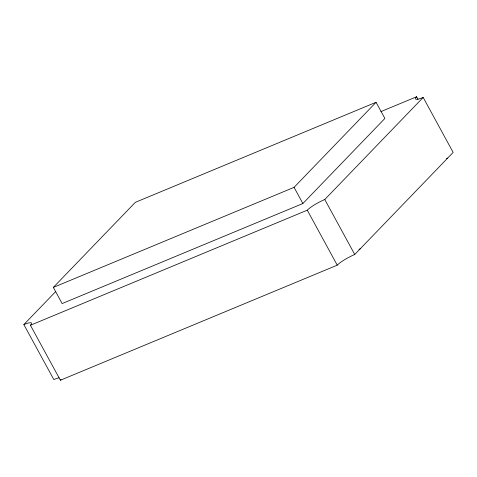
<?xml version="1.0" encoding="UTF-8"?>
<svg xmlns="http://www.w3.org/2000/svg" width="477" height="477" viewBox="0 0 477 477"><rect width="100%" height="100%" fill="white"/><g stroke="black" fill="none" stroke-linecap="round" stroke-linejoin="round"><path stroke-width="0.72" d="M53.329 287.41L135.331 202.337L376.067 102.281L384.885 118.445L302.883 203.518L62.141 303.575L53.329 287.41L294.065 187.348L376.067 102.281M59.106 377.826A14.984 2.731 -28.6 0 0 53.823 379.567L23.85 324.593L55.791 291.453M30.421 325.26L307.271 210.19A14.984 2.731 -28.6 0 1 324.777 199.517L423.177 97.433L453.15 152.407L354.751 254.491A14.984 2.731 -28.6 0 0 337.245 265.164L60.394 380.235L30.421 325.26A14.984 2.731 -28.6 0 0 23.85 324.593M380.884 111.612L416.606 96.765A14.984 2.731 -28.6 0 0 423.177 97.433M416.606 96.765L418.019 99.353M324.777 199.517L354.751 254.491M307.271 210.19L337.245 265.164M294.065 187.348L302.883 203.518M61.002 379.537A14.984 2.731 -28.6 0 1 60.394 380.235M358.942 249.358A29.968 5.462 -28.6 0 1 360.213 248.821M447.682 158.078A29.968 5.462 -28.6 0 1 446.436 158.585"/></g></svg>
